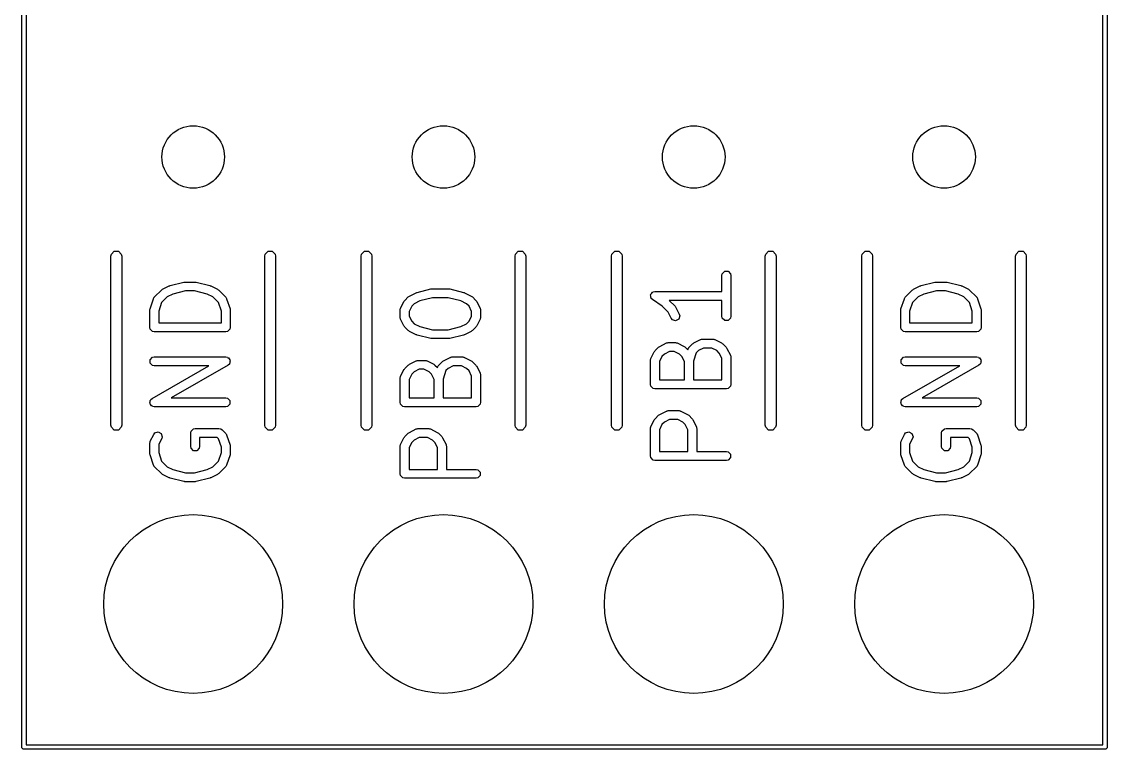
# Model space of a CAD drawing. Extents: x 131.9 to 144, y -91 to -61.8.
# Drawn here: x 131.88 to 144.03, y -91.02 to -82.89 of the extents above; entities that cross this region are included whole.
import ezdxf

# ---------------------------------------------------------------- set-up
doc = ezdxf.new("R2010")
doc.units = 0
doc.layers.add('BLACK', color=7, linetype='CONTINUOUS')

msp = doc.modelspace()

# ---------------------------------------------------------------- linework, layer by layer
at = {"layer": 'BLACK', "linetype": 'CONTINUOUS'}
for p, q in [((131.881736, -91), (131.881736, -61.8)), ((144.025728, -61.8), (144.025728, -91)), ((131.931736, -61.825), (131.931736, -90.975)), ((143.975728, -90.975), (143.975728, -61.825)), ((132.88, -85.51), (132.884567, -85.487039)), ((132.884567, -85.487039), (132.917039, -85.454567)), ((132.917039, -85.454567), (132.962961, -85.454567)), ((132.962961, -85.454567), (132.995433, -85.487039)), ((132.995433, -85.487039), (133, -85.51)), ((134.6, -85.51), (134.604567, -85.487039)), ((134.604567, -85.487039), (134.637039, -85.454567)), ((134.637039, -85.454567), (134.682961, -85.454567)), ((134.682961, -85.454567), (134.715433, -85.487039)), ((134.715433, -85.487039), (134.72, -85.51)), ((135.68, -85.51), (135.684567, -85.487039)), ((135.684567, -85.487039), (135.717039, -85.454567)), ((135.717039, -85.454567), (135.762961, -85.454567)), ((135.762961, -85.454567), (135.795433, -85.487039)), ((135.795433, -85.487039), (135.8, -85.51)), ((137.4, -85.51), (137.404567, -85.487039)), ((137.404567, -85.487039), (137.437039, -85.454567)), ((137.437039, -85.454567), (137.482961, -85.454567)), ((137.482961, -85.454567), (137.515433, -85.487039)), ((137.515433, -85.487039), (137.52, -85.51)), ((138.48, -85.51), (138.484567, -85.487039)), ((138.484567, -85.487039), (138.517039, -85.454567)), ((138.517039, -85.454567), (138.562961, -85.454567)), ((138.562961, -85.454567), (138.595433, -85.487039)), ((138.595433, -85.487039), (138.6, -85.51)), ((140.2, -85.51), (140.204567, -85.487039)), ((140.204567, -85.487039), (140.237039, -85.454567)), ((140.237039, -85.454567), (140.282961, -85.454567)), ((140.282961, -85.454567), (140.315433, -85.487039)), ((140.315433, -85.487039), (140.32, -85.51)), ((141.28, -85.51), (141.284567, -85.487039)), ((141.284567, -85.487039), (141.317039, -85.454567)), ((141.317039, -85.454567), (141.362961, -85.454567)), ((141.362961, -85.454567), (141.395433, -85.487039)), ((141.395433, -85.487039), (141.4, -85.51)), ((143, -85.51), (143.004567, -85.487039)), ((143.004567, -85.487039), (143.037039, -85.454567)), ((143.037039, -85.454567), (143.082961, -85.454567)), ((143.082961, -85.454567), (143.115433, -85.487039)), ((143.115433, -85.487039), (143.12, -85.51)), ((132.88, -87.4), (132.88, -85.51)), ((133, -85.51), (133, -87.4)), ((134.6, -87.4), (134.6, -85.51)), ((134.72, -85.51), (134.72, -87.4)), ((135.68, -87.4), (135.68, -85.51)), ((135.8, -85.51), (135.8, -87.4)), ((137.4, -87.4), (137.4, -85.51)), ((137.52, -85.51), (137.52, -87.4)), ((138.48, -87.4), (138.48, -85.51)), ((138.6, -85.51), (138.6, -87.4)), ((140.2, -87.4), (140.2, -85.51)), ((140.32, -85.51), (140.32, -87.4)), ((141.28, -87.4), (141.28, -85.51)), ((141.4, -85.51), (141.4, -87.4)), ((143, -87.4), (143, -85.51)), ((143.12, -85.51), (143.12, -87.4)), ((139.714895, -85.724687), (139.718701, -85.705553)), ((139.714895, -85.903258), (139.714895, -85.724687)), ((139.718701, -85.705553), (139.745761, -85.678493)), ((139.745761, -85.678493), (139.784029, -85.678493)), ((139.784029, -85.678493), (139.811089, -85.705553)), ((139.811089, -85.705553), (139.814895, -85.724687)), ((139.814895, -85.724687), (139.814895, -86.18183)), ((133.45682, -85.879966), (133.533011, -85.84187)), ((133.533011, -85.84187), (133.538293, -85.840423)), ((133.538293, -85.840423), (133.543244, -85.838085)), ((133.543244, -85.838085), (133.695625, -85.799989)), ((133.695625, -85.799989), (133.701742, -85.799691)), ((133.701742, -85.799691), (133.707752, -85.798496)), ((133.707752, -85.798496), (133.822038, -85.798496)), ((133.822038, -85.798496), (133.828047, -85.799691)), ((133.828047, -85.799691), (133.834165, -85.799989)), ((133.834165, -85.799989), (133.986546, -85.838085)), ((133.986546, -85.838085), (133.991498, -85.840424)), ((133.991498, -85.840424), (133.99678, -85.841871)), ((133.99678, -85.841871), (134.07297, -85.879966)), ((141.85682, -85.879966), (141.933011, -85.84187)), ((141.933011, -85.84187), (141.938293, -85.840423)), ((141.938293, -85.840423), (141.943244, -85.838085)), ((141.943244, -85.838085), (142.095625, -85.799989)), ((142.095625, -85.799989), (142.101742, -85.799691)), ((142.101742, -85.799691), (142.107752, -85.798496)), ((142.107752, -85.798496), (142.222038, -85.798496)), ((142.222038, -85.798496), (142.228047, -85.799691)), ((142.228047, -85.799691), (142.234165, -85.799989)), ((142.234165, -85.799989), (142.386546, -85.838085)), ((142.386546, -85.838085), (142.391498, -85.840424)), ((142.391498, -85.840424), (142.39678, -85.841871)), ((142.39678, -85.841871), (142.47297, -85.879966)), ((133.356796, -85.981743), (133.361246, -85.975082)), ((133.361246, -85.975082), (133.365217, -85.968117)), ((133.365217, -85.968117), (133.366244, -85.967603)), ((133.366244, -85.967603), (133.367635, -85.965522)), ((133.367635, -85.965522), (133.443825, -85.889332)), ((133.443825, -85.889332), (133.450491, -85.884877)), ((133.508797, -85.965779), (133.446691, -86.027885)), ((133.450491, -85.884877), (133.45682, -85.879966)), ((133.572821, -85.933768), (133.508797, -85.965779)), ((133.713907, -85.898496), (133.572821, -85.933768)), ((133.815883, -85.898496), (133.713907, -85.898496)), ((133.956967, -85.933767), (133.815883, -85.898496)), ((134.02099, -85.965779), (133.956967, -85.933767)), ((134.083099, -86.027887), (134.02099, -85.965779)), ((134.07297, -85.879966), (134.079298, -85.884877)), ((134.079298, -85.884877), (134.085964, -85.889331)), ((134.085964, -85.889331), (134.162155, -85.965522)), ((134.162155, -85.965522), (134.163545, -85.967603)), ((134.163545, -85.967603), (134.164573, -85.968117)), ((134.164573, -85.968117), (134.168543, -85.975082)), ((134.168543, -85.975082), (134.172994, -85.981743)), ((136.167635, -86.003617), (136.205729, -85.965522)), ((136.205729, -85.965522), (136.212403, -85.961062)), ((136.212403, -85.961062), (136.218725, -85.956156)), ((136.218725, -85.956156), (136.294916, -85.91806)), ((136.294916, -85.91806), (136.300199, -85.916613)), ((136.300199, -85.916613), (136.305149, -85.914275)), ((136.305149, -85.914275), (136.457531, -85.87618)), ((136.475812, -85.974687), (136.334726, -86.009958)), ((136.457531, -85.87618), (136.463649, -85.875882)), ((136.463649, -85.875882), (136.469657, -85.874687)), ((136.469657, -85.874687), (136.660133, -85.874687)), ((136.653978, -85.974687), (136.475812, -85.974687)), ((136.795062, -86.009957), (136.653978, -85.974687)), ((136.660133, -85.874687), (136.666142, -85.875882)), ((136.666142, -85.875882), (136.67226, -85.87618)), ((136.67226, -85.87618), (136.824641, -85.914275)), ((136.824641, -85.914275), (136.829593, -85.916614)), ((136.829593, -85.916614), (136.834875, -85.918061)), ((136.834875, -85.918061), (136.911065, -85.956156)), ((136.911065, -85.956156), (136.917393, -85.961067)), ((136.917393, -85.961067), (136.924059, -85.965521)), ((136.924059, -85.965521), (136.962155, -86.003616)), ((138.915846, -85.943554), (138.918701, -85.939271)), ((138.918701, -85.957829), (138.915846, -85.943554)), ((138.918701, -85.934124), (138.928996, -85.923828)), ((138.918701, -85.939271), (138.918701, -85.934124)), ((138.918701, -85.972392), (138.918701, -85.957829)), ((138.922341, -85.976032), (138.918701, -85.972392)), ((138.923351, -85.98108), (138.922341, -85.976032)), ((138.928996, -85.923828), (138.937073, -85.911714)), ((138.937073, -85.911714), (138.94212, -85.910704)), ((138.94212, -85.910704), (138.945761, -85.907064)), ((138.945761, -85.907064), (138.964895, -85.903258)), ((138.964895, -85.903258), (139.714895, -85.903258)), ((141.756796, -85.981743), (141.761246, -85.975082)), ((141.761246, -85.975082), (141.765217, -85.968117)), ((141.765217, -85.968117), (141.766244, -85.967603)), ((141.766244, -85.967603), (141.767635, -85.965522)), ((141.767635, -85.965522), (141.843825, -85.889332)), ((141.843825, -85.889332), (141.850491, -85.884877)), ((141.908797, -85.965779), (141.846691, -86.027885)), ((141.850491, -85.884877), (141.85682, -85.879966)), ((141.972821, -85.933768), (141.908797, -85.965779)), ((142.113907, -85.898496), (141.972821, -85.933768)), ((142.215883, -85.898496), (142.113907, -85.898496)), ((142.356967, -85.933767), (142.215883, -85.898496)), ((142.42099, -85.965779), (142.356967, -85.933767)), ((142.483099, -86.027887), (142.42099, -85.965779)), ((142.47297, -85.879966), (142.479298, -85.884877)), ((142.479298, -85.884877), (142.485964, -85.889331)), ((142.485964, -85.889331), (142.562155, -85.965522)), ((142.562155, -85.965522), (142.563545, -85.967603)), ((142.563545, -85.967603), (142.564573, -85.968117)), ((142.564573, -85.968117), (142.568543, -85.975082)), ((142.568543, -85.975082), (142.572994, -85.981743)), ((133.316458, -86.1073), (133.317461, -86.099352)), ((133.317461, -86.099352), (133.355556, -85.985066)), ((133.355556, -85.985066), (133.356796, -85.98289)), ((133.356796, -85.98289), (133.356796, -85.981743)), ((133.446691, -86.027885), (133.414895, -86.123275)), ((134.114895, -86.123275), (134.083099, -86.027887)), ((134.172994, -85.981743), (134.172994, -85.98289)), ((134.172994, -85.98289), (134.174234, -85.985066)), ((134.174234, -85.985066), (134.212329, -86.099352)), ((134.212329, -86.099352), (134.213331, -86.1073)), ((136.117136, -86.103894), (136.118701, -86.096029)), ((136.118701, -86.096029), (136.119512, -86.095217)), ((136.119512, -86.095217), (136.120174, -86.092803)), ((136.120174, -86.092803), (136.158269, -86.016611)), ((136.158269, -86.016611), (136.163182, -86.010279)), ((136.163182, -86.010279), (136.167635, -86.003617)), ((136.244083, -86.068588), (136.214895, -86.126965)), ((136.270704, -86.041968), (136.244083, -86.068588)), ((136.334726, -86.009958), (136.270704, -86.041968)), ((136.859085, -86.041969), (136.795062, -86.009957)), ((136.885708, -86.068592), (136.859085, -86.041969)), ((136.914895, -86.126965), (136.885708, -86.068592)), ((136.962155, -86.003616), (136.966611, -86.010286)), ((136.966611, -86.010286), (136.971521, -86.016612)), ((136.971521, -86.016612), (137.009617, -86.092803)), ((137.009617, -86.092803), (137.010278, -86.095218)), ((137.010278, -86.095218), (137.011089, -86.096029)), ((137.011089, -86.096029), (137.012652, -86.103889)), ((138.93716, -85.99486), (138.923351, -85.98108)), ((139.047323, -86.068302), (138.93716, -85.99486)), ((139.114279, -86.135258), (139.047323, -86.068302)), ((139.714895, -86.003258), (139.1237, -86.003258)), ((139.1237, -86.003258), (139.190726, -86.070284)), ((139.190726, -86.070284), (139.19518, -86.07695)), ((139.19518, -86.07695), (139.200092, -86.083279)), ((139.200092, -86.083279), (139.238188, -86.15947)), ((139.714895, -86.18183), (139.714895, -86.003258)), ((141.716458, -86.1073), (141.717461, -86.099352)), ((141.717461, -86.099352), (141.755556, -85.985066)), ((141.755556, -85.985066), (141.756796, -85.98289)), ((141.756796, -85.98289), (141.756796, -85.981743)), ((141.846691, -86.027885), (141.814895, -86.123275)), ((142.514895, -86.123275), (142.483099, -86.027887)), ((142.572994, -85.981743), (142.572994, -85.98289)), ((142.572994, -85.98289), (142.574234, -85.985066)), ((142.574234, -85.985066), (142.612329, -86.099352)), ((142.612329, -86.099352), (142.613331, -86.1073)), ((133.314895, -86.115163), (133.316458, -86.1073)), ((133.314895, -86.305639), (133.314895, -86.115163)), ((133.414895, -86.123275), (133.414895, -86.255639)), ((134.114895, -86.255639), (134.114895, -86.123275)), ((134.213331, -86.1073), (134.214895, -86.115163)), ((134.214895, -86.115163), (134.214895, -86.305639)), ((136.114895, -86.115163), (136.115383, -86.112706)), ((136.114895, -86.191353), (136.114895, -86.115163)), ((136.115383, -86.193809), (136.114895, -86.191353)), ((136.115021, -86.111619), (136.117136, -86.103894)), ((136.115383, -86.112706), (136.115021, -86.111619)), ((136.115021, -86.194897), (136.115383, -86.193809)), ((136.117136, -86.202621), (136.115021, -86.194897)), ((136.118701, -86.210487), (136.117136, -86.202621)), ((136.119512, -86.211298), (136.118701, -86.210487)), ((136.120174, -86.213713), (136.119512, -86.211298)), ((136.158269, -86.289905), (136.120174, -86.213713)), ((136.214895, -86.126965), (136.214895, -86.17955)), ((136.214895, -86.17955), (136.244083, -86.237927)), ((136.885708, -86.237923), (136.914895, -86.17955)), ((136.914895, -86.17955), (136.914895, -86.126965)), ((137.009617, -86.213713), (136.971521, -86.289904)), ((137.010278, -86.211297), (137.009617, -86.213713)), ((137.011089, -86.210487), (137.010278, -86.211297)), ((137.012652, -86.202626), (137.011089, -86.210487)), ((137.012652, -86.103889), (137.014769, -86.111619)), ((137.014769, -86.194897), (137.012652, -86.202626)), ((137.014769, -86.111619), (137.014406, -86.112706)), ((137.014406, -86.112706), (137.014895, -86.115163)), ((137.014895, -86.191353), (137.014406, -86.193809)), ((137.014406, -86.193809), (137.014769, -86.194897)), ((137.014895, -86.115163), (137.014895, -86.191353)), ((139.148745, -86.204191), (139.114279, -86.135258)), ((139.160706, -86.219602), (139.148745, -86.204191)), ((139.19701, -86.231704), (139.160706, -86.219602)), ((139.231238, -86.21459), (139.19701, -86.231704)), ((139.24334, -86.178286), (139.231238, -86.21459)), ((139.238188, -86.15947), (139.24334, -86.178286)), ((139.718701, -86.200964), (139.714895, -86.18183)), ((139.745761, -86.228024), (139.718701, -86.200964)), ((139.811089, -86.200964), (139.784029, -86.228024)), ((139.814895, -86.18183), (139.811089, -86.200964)), ((141.714895, -86.115163), (141.716458, -86.1073)), ((141.714895, -86.305639), (141.714895, -86.115163)), ((141.814895, -86.123275), (141.814895, -86.255639)), ((142.514895, -86.255639), (142.514895, -86.123275)), ((142.613331, -86.1073), (142.614895, -86.115163)), ((142.614895, -86.115163), (142.614895, -86.305639)), ((133.318701, -86.324773), (133.314895, -86.305639)), ((133.345761, -86.351833), (133.318701, -86.324773)), ((133.414895, -86.255639), (134.114895, -86.255639)), ((134.211089, -86.324773), (134.184029, -86.351833)), ((134.214895, -86.305639), (134.211089, -86.324773)), ((136.163182, -86.296236), (136.158269, -86.289905)), ((136.167635, -86.302899), (136.163182, -86.296236)), ((136.205729, -86.340994), (136.167635, -86.302899)), ((136.212403, -86.345453), (136.205729, -86.340994)), ((136.244083, -86.237927), (136.270704, -86.264547)), ((136.270704, -86.264547), (136.334726, -86.296557)), ((136.334726, -86.296557), (136.475812, -86.33183)), ((136.475812, -86.33183), (136.653978, -86.33183)), ((136.653978, -86.33183), (136.795062, -86.296558)), ((136.795062, -86.296558), (136.859085, -86.264546)), ((136.859085, -86.264546), (136.885708, -86.237923)), ((136.924059, -86.340995), (136.917393, -86.345448)), ((136.962155, -86.3029), (136.924059, -86.340995)), ((136.966611, -86.296229), (136.962155, -86.3029)), ((136.971521, -86.289904), (136.966611, -86.296229)), ((139.784029, -86.228024), (139.745761, -86.228024)), ((141.718701, -86.324773), (141.714895, -86.305639)), ((141.745761, -86.351833), (141.718701, -86.324773)), ((141.814895, -86.255639), (142.514895, -86.255639)), ((142.611089, -86.324773), (142.584029, -86.351833)), ((142.614895, -86.305639), (142.611089, -86.324773)), ((133.364895, -86.355639), (133.345761, -86.351833)), ((134.164895, -86.355639), (133.364895, -86.355639)), ((134.184029, -86.351833), (134.164895, -86.355639)), ((136.218725, -86.35036), (136.212403, -86.345453)), ((136.294916, -86.388456), (136.218725, -86.35036)), ((136.300198, -86.389902), (136.294916, -86.388456)), ((136.305149, -86.392241), (136.300198, -86.389902)), ((136.45753, -86.430337), (136.305149, -86.392241)), ((136.463647, -86.430634), (136.45753, -86.430337)), ((136.469657, -86.43183), (136.463647, -86.430634)), ((136.660133, -86.43183), (136.469657, -86.43183)), ((136.666142, -86.430634), (136.660133, -86.43183)), ((136.67226, -86.430337), (136.666142, -86.430634)), ((136.824641, -86.392241), (136.67226, -86.430337)), ((136.829593, -86.389901), (136.824641, -86.392241)), ((136.834875, -86.388455), (136.829593, -86.389901)), ((136.911065, -86.35036), (136.834875, -86.388455)), ((136.917393, -86.345448), (136.911065, -86.35036)), ((139.399677, -86.479966), (139.475866, -86.44187)), ((139.475866, -86.44187), (139.478282, -86.441208)), ((139.478282, -86.441208), (139.479094, -86.440397)), ((139.479094, -86.440397), (139.486952, -86.438833)), ((139.486952, -86.438833), (139.494682, -86.436717)), ((139.494682, -86.436717), (139.49577, -86.437079)), ((139.49577, -86.437079), (139.498228, -86.436591)), ((139.498228, -86.436591), (139.612514, -86.436591)), ((139.612514, -86.436591), (139.61497, -86.437079)), ((139.61497, -86.437079), (139.616059, -86.436717)), ((139.616059, -86.436717), (139.623786, -86.438833)), ((139.623786, -86.438833), (139.631648, -86.440397)), ((139.631648, -86.440397), (139.632459, -86.441208)), ((139.632459, -86.441208), (139.634875, -86.44187)), ((139.634875, -86.44187), (139.711065, -86.479966)), ((141.764895, -86.355639), (141.745761, -86.351833)), ((142.564895, -86.355639), (141.764895, -86.355639)), ((142.584029, -86.351833), (142.564895, -86.355639)), ((138.920174, -86.654708), (138.958269, -86.578516)), ((138.958269, -86.578516), (138.963182, -86.572184)), ((138.963182, -86.572184), (138.967635, -86.565522)), ((138.967635, -86.565522), (139.005729, -86.527427)), ((139.005729, -86.527427), (139.012403, -86.522967)), ((139.012403, -86.522967), (139.018725, -86.518061)), ((139.018725, -86.518061), (139.094916, -86.479965)), ((139.129079, -86.574687), (139.070704, -86.603873)), ((139.094916, -86.479965), (139.097331, -86.479303)), ((139.097331, -86.479303), (139.098142, -86.478493)), ((139.098142, -86.478493), (139.106002, -86.476929)), ((139.106002, -86.476929), (139.113732, -86.474813)), ((139.113732, -86.474813), (139.114819, -86.475175)), ((139.114819, -86.475175), (139.117276, -86.474687)), ((139.117276, -86.474687), (139.193466, -86.474687)), ((139.181664, -86.574687), (139.129079, -86.574687)), ((139.24004, -86.603875), (139.181664, -86.574687)), ((139.193466, -86.474687), (139.195922, -86.475175)), ((139.195922, -86.475175), (139.19701, -86.474813)), ((139.19701, -86.474813), (139.204734, -86.476928)), ((139.204734, -86.476928), (139.2126, -86.478493)), ((139.2126, -86.478493), (139.213411, -86.479304)), ((139.213411, -86.479304), (139.215826, -86.479966)), ((139.215826, -86.479966), (139.292018, -86.518061)), ((139.292018, -86.518061), (139.298349, -86.522974)), ((139.298349, -86.522974), (139.305012, -86.527427)), ((139.305012, -86.527427), (139.33352, -86.555934)), ((139.33352, -86.555934), (139.336508, -86.546971)), ((139.336508, -86.546971), (139.337748, -86.544795)), ((139.337748, -86.543647), (139.342202, -86.53698)), ((139.337748, -86.544795), (139.337748, -86.543647)), ((139.342202, -86.53698), (139.346169, -86.530022)), ((139.346169, -86.530022), (139.347195, -86.529508)), ((139.347195, -86.529508), (139.348587, -86.527426)), ((139.348587, -86.527426), (139.386683, -86.489331)), ((139.386683, -86.489331), (139.393348, -86.484877)), ((139.393348, -86.484877), (139.399677, -86.479966)), ((139.451656, -86.565778), (139.427642, -86.589792)), ((139.510031, -86.536591), (139.451656, -86.565778)), ((139.600711, -86.536591), (139.510031, -86.536591)), ((139.659086, -86.565779), (139.600711, -86.536591)), ((139.685708, -86.592401), (139.659086, -86.565779)), ((139.711065, -86.479966), (139.71739, -86.484875)), ((139.71739, -86.484875), (139.724059, -86.489331)), ((139.724059, -86.489331), (139.762155, -86.527426)), ((139.762155, -86.527426), (139.766606, -86.534089)), ((139.766606, -86.534089), (139.771521, -86.540421)), ((139.771521, -86.540421), (139.809616, -86.616611)), ((133.318701, -86.667457), (133.345761, -86.640397)), ((133.318701, -86.705725), (133.318701, -86.667457)), ((133.345761, -86.732785), (133.318701, -86.705725)), ((133.345761, -86.640397), (133.364895, -86.636591)), ((133.364895, -86.636591), (134.164895, -86.636591)), ((134.164895, -86.636591), (134.184029, -86.640397)), ((134.184029, -86.640397), (134.188883, -86.645251)), ((134.188883, -86.645251), (134.19551, -86.647059)), ((134.19551, -86.647059), (134.201935, -86.658303)), ((134.201935, -86.658303), (134.211089, -86.667457)), ((134.211089, -86.705725), (134.206233, -86.71058)), ((134.211089, -86.667457), (134.211089, -86.674322)), ((134.211089, -86.674322), (134.214496, -86.680285)), ((134.214496, -86.680285), (134.211089, -86.692777)), ((134.211089, -86.692777), (134.211089, -86.705725)), ((136.218725, -86.718061), (136.294916, -86.679965)), ((136.294916, -86.679965), (136.297331, -86.679303)), ((136.297331, -86.679303), (136.298142, -86.678493)), ((136.298142, -86.678493), (136.306002, -86.676929)), ((136.306002, -86.676929), (136.313732, -86.674813)), ((136.313732, -86.674813), (136.314819, -86.675175)), ((136.314819, -86.675175), (136.317276, -86.674687)), ((136.317276, -86.674687), (136.393466, -86.674687)), ((136.393466, -86.674687), (136.395922, -86.675175)), ((136.395922, -86.675175), (136.39701, -86.674813)), ((136.39701, -86.674813), (136.404734, -86.676928)), ((136.404734, -86.676928), (136.4126, -86.678493)), ((136.4126, -86.678493), (136.413411, -86.679304)), ((136.413411, -86.679304), (136.415826, -86.679966)), ((136.415826, -86.679966), (136.492018, -86.718061)), ((136.548587, -86.727426), (136.586683, -86.689331)), ((136.586683, -86.689331), (136.593348, -86.684877)), ((136.593348, -86.684877), (136.599677, -86.679966)), ((136.599677, -86.679966), (136.675866, -86.64187)), ((136.675866, -86.64187), (136.678282, -86.641208)), ((136.678282, -86.641208), (136.679094, -86.640397)), ((136.679094, -86.640397), (136.686952, -86.638833)), ((136.686952, -86.638833), (136.694682, -86.636717)), ((136.694682, -86.636717), (136.69577, -86.637079)), ((136.69577, -86.637079), (136.698228, -86.636591)), ((136.698228, -86.636591), (136.812514, -86.636591)), ((136.812514, -86.636591), (136.81497, -86.637079)), ((136.81497, -86.637079), (136.816059, -86.636717)), ((136.816059, -86.636717), (136.823786, -86.638833)), ((136.823786, -86.638833), (136.831648, -86.640397)), ((136.831648, -86.640397), (136.832459, -86.641208)), ((136.832459, -86.641208), (136.834875, -86.64187)), ((136.834875, -86.64187), (136.911065, -86.679966)), ((136.911065, -86.679966), (136.91739, -86.684875)), ((136.91739, -86.684875), (136.924059, -86.689331)), ((136.924059, -86.689331), (136.962155, -86.727426)), ((138.914895, -86.677068), (138.915383, -86.674611)), ((138.914895, -86.943734), (138.914895, -86.677068)), ((138.915021, -86.673524), (138.917136, -86.665799)), ((138.915383, -86.674611), (138.915021, -86.673524)), ((138.917136, -86.665799), (138.918701, -86.657934)), ((138.918701, -86.657934), (138.919512, -86.657122)), ((138.919512, -86.657122), (138.920174, -86.654708)), ((139.044083, -86.630493), (139.014895, -86.68887)), ((139.014895, -86.68887), (139.014895, -86.893734)), ((139.070704, -86.603873), (139.044083, -86.630493)), ((139.26666, -86.630496), (139.24004, -86.603875)), ((139.295847, -86.68887), (139.26666, -86.630496)), ((139.295847, -86.893734), (139.295847, -86.68887)), ((139.427642, -86.589792), (139.395847, -86.68518)), ((139.395847, -86.68518), (139.395847, -86.893734)), ((139.714895, -86.650775), (139.685708, -86.592401)), ((139.714895, -86.893734), (139.714895, -86.650775)), ((139.809616, -86.616611), (139.810277, -86.619026)), ((139.810277, -86.619026), (139.811089, -86.619838)), ((139.811089, -86.619838), (139.812652, -86.627699)), ((139.812652, -86.627699), (139.814769, -86.635427)), ((139.814769, -86.635427), (139.814406, -86.636515)), ((139.814406, -86.636515), (139.814895, -86.638972)), ((139.814895, -86.638972), (139.814895, -86.943734)), ((141.718701, -86.667457), (141.745761, -86.640397)), ((141.718701, -86.705725), (141.718701, -86.667457)), ((141.745761, -86.732785), (141.718701, -86.705725)), ((141.745761, -86.640397), (141.764895, -86.636591)), ((141.764895, -86.636591), (142.564895, -86.636591)), ((142.564895, -86.636591), (142.584029, -86.640397)), ((142.584029, -86.640397), (142.588883, -86.645251)), ((142.588883, -86.645251), (142.59551, -86.647059)), ((142.59551, -86.647059), (142.601935, -86.658303)), ((142.601935, -86.658303), (142.611089, -86.667457)), ((142.611089, -86.705725), (142.606233, -86.71058)), ((142.611089, -86.667457), (142.611089, -86.674322)), ((142.611089, -86.674322), (142.614496, -86.680285)), ((142.614496, -86.680285), (142.611089, -86.692777)), ((142.611089, -86.692777), (142.611089, -86.705725)), ((133.340088, -87.100322), (133.976617, -86.736591)), ((133.364895, -86.736591), (133.345761, -86.732785)), ((133.976617, -86.736591), (133.364895, -86.736591)), ((134.189702, -86.730003), (133.553173, -87.093734)), ((134.204427, -86.717205), (134.189702, -86.730003)), ((134.206233, -86.71058), (134.204427, -86.717205)), ((136.120174, -86.854708), (136.158269, -86.778516)), ((136.158269, -86.778516), (136.163182, -86.772184)), ((136.163182, -86.772184), (136.167635, -86.765522)), ((136.167635, -86.765522), (136.205729, -86.727427)), ((136.205729, -86.727427), (136.212403, -86.722967)), ((136.212403, -86.722967), (136.218725, -86.718061)), ((136.270704, -86.803873), (136.244083, -86.830493)), ((136.329079, -86.774687), (136.270704, -86.803873)), ((136.381664, -86.774687), (136.329079, -86.774687)), ((136.44004, -86.803875), (136.381664, -86.774687)), ((136.46666, -86.830496), (136.44004, -86.803875)), ((136.492018, -86.718061), (136.498349, -86.722974)), ((136.498349, -86.722974), (136.505012, -86.727427)), ((136.505012, -86.727427), (136.53352, -86.755934)), ((136.53352, -86.755934), (136.536508, -86.746971)), ((136.536508, -86.746971), (136.537748, -86.744795)), ((136.537748, -86.743647), (136.542202, -86.73698)), ((136.537748, -86.744795), (136.537748, -86.743647)), ((136.542202, -86.73698), (136.546169, -86.730022)), ((136.546169, -86.730022), (136.547195, -86.729508)), ((136.547195, -86.729508), (136.548587, -86.727426)), ((136.627642, -86.789792), (136.595847, -86.88518)), ((136.651656, -86.765778), (136.627642, -86.789792)), ((136.710031, -86.736591), (136.651656, -86.765778)), ((136.800711, -86.736591), (136.710031, -86.736591)), ((136.859086, -86.765779), (136.800711, -86.736591)), ((136.885708, -86.792401), (136.859086, -86.765779)), ((136.914895, -86.850775), (136.885708, -86.792401)), ((136.962155, -86.727426), (136.966606, -86.734089)), ((136.966606, -86.734089), (136.971521, -86.740421)), ((136.971521, -86.740421), (137.009616, -86.816611)), ((137.009616, -86.816611), (137.010277, -86.819026)), ((137.010277, -86.819026), (137.011089, -86.819838)), ((137.011089, -86.819838), (137.012652, -86.827699)), ((137.012652, -86.827699), (137.014769, -86.835427)), ((141.740088, -87.100322), (142.376617, -86.736591)), ((141.764895, -86.736591), (141.745761, -86.732785)), ((142.376617, -86.736591), (141.764895, -86.736591)), ((142.589702, -86.730003), (141.953173, -87.093734)), ((142.604427, -86.717205), (142.589702, -86.730003)), ((142.606233, -86.71058), (142.604427, -86.717205)), ((136.114895, -86.877068), (136.115383, -86.874611)), ((136.114895, -87.143734), (136.114895, -86.877068)), ((136.115021, -86.873524), (136.117136, -86.865799)), ((136.115383, -86.874611), (136.115021, -86.873524)), ((136.117136, -86.865799), (136.118701, -86.857934)), ((136.118701, -86.857934), (136.119512, -86.857122)), ((136.119512, -86.857122), (136.120174, -86.854708)), ((136.244083, -86.830493), (136.214895, -86.88887)), ((136.214895, -86.88887), (136.214895, -87.093734)), ((136.495847, -86.88887), (136.46666, -86.830496)), ((136.495847, -87.093734), (136.495847, -86.88887)), ((136.595847, -86.88518), (136.595847, -87.093734)), ((136.914895, -87.093734), (136.914895, -86.850775)), ((137.014769, -86.835427), (137.014406, -86.836515)), ((137.014406, -86.836515), (137.014895, -86.838972)), ((137.014895, -86.838972), (137.014895, -87.143734)), ((138.918701, -86.962868), (138.914895, -86.943734)), ((139.014895, -86.893734), (139.295847, -86.893734)), ((139.395847, -86.893734), (139.714895, -86.893734)), ((139.814895, -86.943734), (139.811089, -86.962868)), ((138.945761, -86.989928), (138.918701, -86.962868)), ((138.964895, -86.993734), (138.945761, -86.989928)), ((139.764895, -86.993734), (138.964895, -86.993734)), ((139.784029, -86.989928), (139.764895, -86.993734)), ((139.811089, -86.962868), (139.784029, -86.989928)), ((133.315294, -87.15004), (133.318701, -87.137547)), ((133.318701, -87.156002), (133.315294, -87.15004)), ((133.318701, -87.1246), (133.323556, -87.119744)), ((133.318701, -87.137547), (133.318701, -87.1246)), ((133.318701, -87.162868), (133.318701, -87.156002)), ((133.327856, -87.172023), (133.318701, -87.162868)), ((133.323556, -87.119744), (133.325363, -87.11312)), ((133.325363, -87.11312), (133.340088, -87.100322)), ((133.334281, -87.183266), (133.327856, -87.172023)), ((133.340905, -87.185072), (133.334281, -87.183266)), ((133.345761, -87.189928), (133.340905, -87.185072)), ((133.364895, -87.193734), (133.345761, -87.189928)), ((134.164895, -87.193734), (133.364895, -87.193734)), ((133.553173, -87.093734), (134.164895, -87.093734)), ((134.164895, -87.093734), (134.184029, -87.09754)), ((134.184029, -87.189928), (134.164895, -87.193734)), ((134.184029, -87.09754), (134.211089, -87.1246)), ((134.211089, -87.162868), (134.184029, -87.189928)), ((134.211089, -87.1246), (134.211089, -87.162868)), ((136.118701, -87.162868), (136.114895, -87.143734)), ((136.145761, -87.189928), (136.118701, -87.162868)), ((136.164895, -87.193734), (136.145761, -87.189928)), ((136.964895, -87.193734), (136.164895, -87.193734)), ((136.214895, -87.093734), (136.495847, -87.093734)), ((136.595847, -87.093734), (136.914895, -87.093734)), ((136.984029, -87.189928), (136.964895, -87.193734)), ((137.011089, -87.162868), (136.984029, -87.189928)), ((137.014895, -87.143734), (137.011089, -87.162868)), ((141.715294, -87.15004), (141.718701, -87.137547)), ((141.718701, -87.156002), (141.715294, -87.15004)), ((141.718701, -87.1246), (141.723556, -87.119744)), ((141.718701, -87.137547), (141.718701, -87.1246)), ((141.718701, -87.162868), (141.718701, -87.156002)), ((141.727856, -87.172023), (141.718701, -87.162868)), ((141.723556, -87.119744), (141.725363, -87.11312)), ((141.725363, -87.11312), (141.740088, -87.100322)), ((141.734281, -87.183266), (141.727856, -87.172023)), ((141.740905, -87.185072), (141.734281, -87.183266)), ((141.745761, -87.189928), (141.740905, -87.185072)), ((141.764895, -87.193734), (141.745761, -87.189928)), ((142.564895, -87.193734), (141.764895, -87.193734)), ((141.953173, -87.093734), (142.564895, -87.093734)), ((142.564895, -87.093734), (142.584029, -87.09754)), ((142.584029, -87.189928), (142.564895, -87.193734)), ((142.584029, -87.09754), (142.611089, -87.1246)), ((142.611089, -87.162868), (142.584029, -87.189928)), ((142.611089, -87.1246), (142.611089, -87.162868)), ((138.967635, -87.327427), (139.005729, -87.289332)), ((139.005729, -87.289332), (139.012395, -87.284877)), ((139.012395, -87.284877), (139.018724, -87.279966)), ((139.018724, -87.279966), (139.094915, -87.24187)), ((139.094915, -87.24187), (139.09733, -87.241208)), ((139.09733, -87.241208), (139.098142, -87.240397)), ((139.098142, -87.240397), (139.106003, -87.238833)), ((139.106003, -87.238833), (139.113731, -87.236717)), ((139.113731, -87.236717), (139.114819, -87.237079)), ((139.114819, -87.237079), (139.117276, -87.236591)), ((139.117276, -87.236591), (139.231561, -87.236591)), ((139.231561, -87.236591), (139.234017, -87.237079)), ((139.234017, -87.237079), (139.235106, -87.236717)), ((139.235106, -87.236717), (139.242833, -87.238833)), ((139.242833, -87.238833), (139.250695, -87.240397)), ((139.250695, -87.240397), (139.251506, -87.241208)), ((139.251506, -87.241208), (139.253922, -87.24187)), ((139.253922, -87.24187), (139.330113, -87.279966)), ((139.330113, -87.279966), (139.336444, -87.284879)), ((139.336444, -87.284879), (139.343107, -87.289332)), ((139.343107, -87.289332), (139.381202, -87.327426)), ((132.884567, -87.422961), (132.88, -87.4)), ((132.917039, -87.455433), (132.884567, -87.422961)), ((132.995433, -87.422961), (132.962961, -87.455433)), ((133, -87.4), (132.995433, -87.422961)), ((133.802904, -87.440397), (133.822038, -87.436591)), ((133.822038, -87.436591), (134.088704, -87.436591)), ((134.088704, -87.436591), (134.107838, -87.440397)), ((134.604567, -87.422961), (134.6, -87.4)), ((134.637039, -87.455433), (134.604567, -87.422961)), ((134.715433, -87.422961), (134.682961, -87.455433)), ((134.72, -87.4), (134.715433, -87.422961)), ((135.684567, -87.422961), (135.68, -87.4)), ((135.717039, -87.455433), (135.684567, -87.422961)), ((135.795433, -87.422961), (135.762961, -87.455433)), ((135.8, -87.4), (135.795433, -87.422961)), ((136.306003, -87.438833), (136.313731, -87.436717)), ((136.313731, -87.436717), (136.314819, -87.437079)), ((136.314819, -87.437079), (136.317276, -87.436591)), ((136.317276, -87.436591), (136.431561, -87.436591)), ((136.431561, -87.436591), (136.434017, -87.437079)), ((136.434017, -87.437079), (136.435106, -87.436717)), ((136.435106, -87.436717), (136.442833, -87.438833)), ((137.404567, -87.422961), (137.4, -87.4)), ((137.437039, -87.455433), (137.404567, -87.422961)), ((137.515433, -87.422961), (137.482961, -87.455433)), ((137.52, -87.4), (137.515433, -87.422961)), ((138.484567, -87.422961), (138.48, -87.4)), ((138.517039, -87.455433), (138.484567, -87.422961)), ((138.595433, -87.422961), (138.562961, -87.455433)), ((138.6, -87.4), (138.595433, -87.422961)), ((138.914895, -87.438972), (138.915383, -87.436515)), ((138.915021, -87.435427), (138.917137, -87.427699)), ((138.915383, -87.436515), (138.915021, -87.435427)), ((138.917137, -87.427699), (138.918701, -87.419838)), ((138.918701, -87.419838), (138.919512, -87.419026)), ((138.919512, -87.419026), (138.920174, -87.416611)), ((138.920174, -87.416611), (138.958269, -87.340421)), ((138.958269, -87.340421), (138.963184, -87.334086)), ((138.963184, -87.334086), (138.967635, -87.327427)), ((139.044082, -87.392399), (139.014895, -87.450775)), ((139.070703, -87.365779), (139.044082, -87.392399)), ((139.129079, -87.336591), (139.070703, -87.365779)), ((139.219758, -87.336591), (139.129079, -87.336591)), ((139.278134, -87.365779), (139.219758, -87.336591)), ((139.304754, -87.3924), (139.278134, -87.365779)), ((139.333942, -87.450775), (139.304754, -87.3924)), ((139.381202, -87.327426), (139.385656, -87.334092)), ((139.385656, -87.334092), (139.390568, -87.340421)), ((139.390568, -87.340421), (139.428663, -87.416611)), ((139.428663, -87.416611), (139.429324, -87.419026)), ((139.429324, -87.419026), (139.430136, -87.419838)), ((139.430136, -87.419838), (139.431699, -87.427699)), ((139.431699, -87.427699), (139.433816, -87.435427)), ((139.433816, -87.435427), (139.433453, -87.436515)), ((139.433453, -87.436515), (139.433942, -87.438972)), ((140.204567, -87.422961), (140.2, -87.4)), ((140.237039, -87.455433), (140.204567, -87.422961)), ((140.315433, -87.422961), (140.282961, -87.455433)), ((140.32, -87.4), (140.315433, -87.422961)), ((141.284567, -87.422961), (141.28, -87.4)), ((141.317039, -87.455433), (141.284567, -87.422961)), ((141.395433, -87.422961), (141.362961, -87.455433)), ((141.4, -87.4), (141.395433, -87.422961)), ((142.202904, -87.440397), (142.222038, -87.436591)), ((142.222038, -87.436591), (142.488704, -87.436591)), ((142.488704, -87.436591), (142.507838, -87.440397)), ((143.004567, -87.422961), (143, -87.4)), ((143.037039, -87.455433), (143.004567, -87.422961)), ((143.115433, -87.422961), (143.082961, -87.455433)), ((143.12, -87.4), (143.115433, -87.422961)), ((132.962961, -87.455433), (132.917039, -87.455433)), ((133.320174, -87.578516), (133.358269, -87.502326)), ((133.358269, -87.502326), (133.37023, -87.486914)), ((133.37023, -87.486914), (133.406535, -87.474813)), ((133.406535, -87.474813), (133.440763, -87.491927)), ((133.447711, -87.547048), (133.414895, -87.61268)), ((133.440763, -87.491927), (133.452864, -87.528232)), ((133.452864, -87.528232), (133.447711, -87.547048)), ((133.772038, -87.486591), (133.775844, -87.467457)), ((133.772038, -87.638972), (133.772038, -87.486591)), ((133.775844, -87.467457), (133.802904, -87.440397)), ((134.067994, -87.536591), (133.872038, -87.536591)), ((133.872038, -87.536591), (133.872038, -87.638972)), ((134.083098, -87.551695), (134.067994, -87.536591)), ((134.114895, -87.647085), (134.083098, -87.551695)), ((134.107838, -87.440397), (134.124059, -87.451236)), ((134.124059, -87.451236), (134.162155, -87.489332)), ((134.162155, -87.489332), (134.163545, -87.491413)), ((134.163545, -87.491413), (134.164573, -87.491927)), ((134.164573, -87.491927), (134.168543, -87.498892)), ((134.168543, -87.498892), (134.172994, -87.505553)), ((134.172994, -87.505553), (134.172994, -87.5067)), ((134.172994, -87.5067), (134.174234, -87.508876)), ((134.174234, -87.508876), (134.212329, -87.623161)), ((134.682961, -87.455433), (134.637039, -87.455433)), ((135.762961, -87.455433), (135.717039, -87.455433)), ((136.120174, -87.616611), (136.158269, -87.540421)), ((136.158269, -87.540421), (136.163184, -87.534086)), ((136.163184, -87.534086), (136.167635, -87.527427)), ((136.167635, -87.527427), (136.205729, -87.489332)), ((136.205729, -87.489332), (136.212395, -87.484877)), ((136.212395, -87.484877), (136.218724, -87.479966)), ((136.218724, -87.479966), (136.294915, -87.44187)), ((136.329079, -87.536591), (136.270703, -87.565779)), ((136.294915, -87.44187), (136.29733, -87.441208)), ((136.29733, -87.441208), (136.298142, -87.440397)), ((136.298142, -87.440397), (136.306003, -87.438833)), ((136.419758, -87.536591), (136.329079, -87.536591)), ((136.478134, -87.565779), (136.419758, -87.536591)), ((136.442833, -87.438833), (136.450695, -87.440397)), ((136.450695, -87.440397), (136.451506, -87.441208)), ((136.451506, -87.441208), (136.453922, -87.44187)), ((136.453922, -87.44187), (136.530113, -87.479966)), ((136.530113, -87.479966), (136.536444, -87.484879)), ((136.536444, -87.484879), (136.543107, -87.489332)), ((136.543107, -87.489332), (136.581202, -87.527426)), ((136.581202, -87.527426), (136.585656, -87.534092)), ((136.585656, -87.534092), (136.590568, -87.540421)), ((136.590568, -87.540421), (136.628663, -87.616611)), ((137.482961, -87.455433), (137.437039, -87.455433)), ((138.562961, -87.455433), (138.517039, -87.455433)), ((138.914895, -87.743734), (138.914895, -87.438972)), ((139.014895, -87.450775), (139.014895, -87.693734)), ((139.333942, -87.693734), (139.333942, -87.450775)), ((139.433942, -87.438972), (139.433942, -87.693734)), ((140.282961, -87.455433), (140.237039, -87.455433)), ((141.362961, -87.455433), (141.317039, -87.455433)), ((141.720174, -87.578516), (141.758269, -87.502326)), ((141.758269, -87.502326), (141.77023, -87.486914)), ((141.77023, -87.486914), (141.806535, -87.474813)), ((141.806535, -87.474813), (141.840763, -87.491927)), ((141.847711, -87.547048), (141.814895, -87.61268)), ((141.840763, -87.491927), (141.852864, -87.528232)), ((141.852864, -87.528232), (141.847711, -87.547048)), ((142.172038, -87.486591), (142.175844, -87.467457)), ((142.172038, -87.638972), (142.172038, -87.486591)), ((142.175844, -87.467457), (142.202904, -87.440397)), ((142.467994, -87.536591), (142.272038, -87.536591)), ((142.272038, -87.536591), (142.272038, -87.638972)), ((142.483098, -87.551695), (142.467994, -87.536591)), ((142.514895, -87.647085), (142.483098, -87.551695)), ((142.507838, -87.440397), (142.524059, -87.451236)), ((142.524059, -87.451236), (142.562155, -87.489332)), ((142.562155, -87.489332), (142.563545, -87.491413)), ((142.563545, -87.491413), (142.564573, -87.491927)), ((142.564573, -87.491927), (142.568543, -87.498892)), ((142.568543, -87.498892), (142.572994, -87.505553)), ((142.572994, -87.505553), (142.572994, -87.5067)), ((142.572994, -87.5067), (142.574234, -87.508876)), ((142.574234, -87.508876), (142.612329, -87.623161)), ((143.082961, -87.455433), (143.037039, -87.455433)), ((133.314895, -87.600877), (133.315383, -87.59842)), ((133.314895, -87.715163), (133.314895, -87.600877)), ((133.315021, -87.597332), (133.317137, -87.589604)), ((133.315383, -87.59842), (133.315021, -87.597332)), ((133.317137, -87.589604), (133.318701, -87.581743)), ((133.318701, -87.581743), (133.319512, -87.580931)), ((133.319512, -87.580931), (133.320174, -87.578516)), ((133.414895, -87.61268), (133.414895, -87.70705)), ((133.775844, -87.658106), (133.772038, -87.638972)), ((133.802904, -87.685166), (133.775844, -87.658106)), ((133.868232, -87.658106), (133.841172, -87.685166)), ((133.872038, -87.638972), (133.868232, -87.658106)), ((134.114895, -87.70705), (134.114895, -87.647085)), ((134.212329, -87.623161), (134.213331, -87.631109)), ((134.213331, -87.631109), (134.214895, -87.638972)), ((134.214895, -87.638972), (134.214895, -87.715163)), ((136.114895, -87.638972), (136.115383, -87.636515)), ((136.114895, -87.943734), (136.114895, -87.638972)), ((136.115021, -87.635427), (136.117137, -87.627699)), ((136.115383, -87.636515), (136.115021, -87.635427)), ((136.117137, -87.627699), (136.118701, -87.619838)), ((136.118701, -87.619838), (136.119512, -87.619026)), ((136.119512, -87.619026), (136.120174, -87.616611)), ((136.244082, -87.592399), (136.214895, -87.650775)), ((136.214895, -87.650775), (136.214895, -87.893734)), ((136.270703, -87.565779), (136.244082, -87.592399)), ((136.504754, -87.5924), (136.478134, -87.565779)), ((136.533942, -87.650775), (136.504754, -87.5924)), ((136.533942, -87.893734), (136.533942, -87.650775)), ((136.628663, -87.616611), (136.629324, -87.619026)), ((136.629324, -87.619026), (136.630136, -87.619838)), ((136.630136, -87.619838), (136.631699, -87.627699)), ((136.631699, -87.627699), (136.633816, -87.635427)), ((136.633816, -87.635427), (136.633453, -87.636515)), ((136.633453, -87.636515), (136.633942, -87.638972)), ((136.633942, -87.638972), (136.633942, -87.893734)), ((141.714895, -87.600877), (141.715383, -87.59842)), ((141.714895, -87.715163), (141.714895, -87.600877)), ((141.715021, -87.597332), (141.717137, -87.589604)), ((141.715383, -87.59842), (141.715021, -87.597332)), ((141.717137, -87.589604), (141.718701, -87.581743)), ((141.718701, -87.581743), (141.719512, -87.580931)), ((141.719512, -87.580931), (141.720174, -87.578516)), ((141.814895, -87.61268), (141.814895, -87.70705)), ((142.175844, -87.658106), (142.172038, -87.638972)), ((142.202904, -87.685166), (142.175844, -87.658106)), ((142.268232, -87.658106), (142.241172, -87.685166)), ((142.272038, -87.638972), (142.268232, -87.658106)), ((142.514895, -87.70705), (142.514895, -87.647085)), ((142.612329, -87.623161), (142.613331, -87.631109)), ((142.613331, -87.631109), (142.614895, -87.638972)), ((142.614895, -87.638972), (142.614895, -87.715163)), ((133.316458, -87.723025), (133.314895, -87.715163)), ((133.317461, -87.730974), (133.316458, -87.723025)), ((133.355556, -87.84526), (133.317461, -87.730974)), ((133.414895, -87.70705), (133.446691, -87.80244)), ((133.841172, -87.685166), (133.802904, -87.685166)), ((134.083099, -87.802438), (134.114895, -87.70705)), ((134.212329, -87.730974), (134.174234, -87.84526)), ((134.213331, -87.723025), (134.212329, -87.730974)), ((134.214895, -87.715163), (134.213331, -87.723025)), ((138.918701, -87.762868), (138.914895, -87.743734)), ((138.945761, -87.789928), (138.918701, -87.762868)), ((138.964895, -87.793734), (138.945761, -87.789928)), ((139.764895, -87.793734), (138.964895, -87.793734)), ((139.014895, -87.693734), (139.333942, -87.693734)), ((139.433942, -87.693734), (139.764895, -87.693734)), ((139.764895, -87.693734), (139.784029, -87.69754)), ((139.784029, -87.789928), (139.764895, -87.793734)), ((139.784029, -87.69754), (139.811089, -87.7246)), ((139.811089, -87.762868), (139.784029, -87.789928)), ((139.811089, -87.7246), (139.811089, -87.762868)), ((141.716458, -87.723025), (141.714895, -87.715163)), ((141.717461, -87.730974), (141.716458, -87.723025)), ((141.755556, -87.84526), (141.717461, -87.730974)), ((141.814895, -87.70705), (141.846691, -87.80244)), ((142.241172, -87.685166), (142.202904, -87.685166)), ((142.483099, -87.802438), (142.514895, -87.70705)), ((142.612329, -87.730974), (142.574234, -87.84526)), ((142.613331, -87.723025), (142.612329, -87.730974)), ((142.614895, -87.715163), (142.613331, -87.723025)), ((133.356796, -87.847435), (133.355556, -87.84526)), ((133.356796, -87.848583), (133.356796, -87.847435)), ((133.361246, -87.855243), (133.356796, -87.848583)), ((133.365217, -87.862209), (133.361246, -87.855243)), ((133.366244, -87.862722), (133.365217, -87.862209)), ((133.367635, -87.864804), (133.366244, -87.862722)), ((133.443825, -87.940994), (133.367635, -87.864804)), ((133.446691, -87.80244), (133.508797, -87.864546)), ((133.508797, -87.864546), (133.572821, -87.896557)), ((133.572821, -87.896557), (133.713907, -87.93183)), ((133.815883, -87.93183), (133.956967, -87.896558)), ((133.956967, -87.896558), (134.02099, -87.864546)), ((134.02099, -87.864546), (134.083099, -87.802438)), ((134.162155, -87.864804), (134.085964, -87.940995)), ((134.163545, -87.862722), (134.162155, -87.864804)), ((134.164573, -87.862209), (134.163545, -87.862722)), ((134.168543, -87.855243), (134.164573, -87.862209)), ((134.172994, -87.848583), (134.168543, -87.855243)), ((134.174234, -87.84526), (134.172994, -87.847435)), ((134.172994, -87.847435), (134.172994, -87.848583)), ((136.214895, -87.893734), (136.533942, -87.893734)), ((136.633942, -87.893734), (136.964895, -87.893734)), ((136.964895, -87.893734), (136.984029, -87.89754)), ((136.984029, -87.89754), (137.011089, -87.9246)), ((141.756796, -87.847435), (141.755556, -87.84526)), ((141.756796, -87.848583), (141.756796, -87.847435)), ((141.761246, -87.855243), (141.756796, -87.848583)), ((141.765217, -87.862209), (141.761246, -87.855243)), ((141.766244, -87.862722), (141.765217, -87.862209)), ((141.767635, -87.864804), (141.766244, -87.862722)), ((141.843825, -87.940994), (141.767635, -87.864804)), ((141.846691, -87.80244), (141.908797, -87.864546)), ((141.908797, -87.864546), (141.972821, -87.896557)), ((141.972821, -87.896557), (142.113907, -87.93183)), ((142.215883, -87.93183), (142.356967, -87.896558)), ((142.356967, -87.896558), (142.42099, -87.864546)), ((142.42099, -87.864546), (142.483099, -87.802438)), ((142.562155, -87.864804), (142.485964, -87.940995)), ((142.563545, -87.862722), (142.562155, -87.864804)), ((142.564573, -87.862209), (142.563545, -87.862722)), ((142.568543, -87.855243), (142.564573, -87.862209)), ((142.572994, -87.848583), (142.568543, -87.855243)), ((142.574234, -87.84526), (142.572994, -87.847435)), ((142.572994, -87.847435), (142.572994, -87.848583)), ((133.450491, -87.945448), (133.443825, -87.940994)), ((133.45682, -87.95036), (133.450491, -87.945448)), ((133.533011, -87.988456), (133.45682, -87.95036)), ((133.538293, -87.989902), (133.533011, -87.988456)), ((133.543244, -87.992241), (133.538293, -87.989902)), ((133.695625, -88.030337), (133.543244, -87.992241)), ((133.701742, -88.030634), (133.695625, -88.030337)), ((133.707752, -88.03183), (133.701742, -88.030634)), ((133.822038, -88.03183), (133.707752, -88.03183)), ((133.713907, -87.93183), (133.815883, -87.93183)), ((133.828047, -88.030634), (133.822038, -88.03183)), ((133.834165, -88.030337), (133.828047, -88.030634)), ((133.986546, -87.992241), (133.834165, -88.030337)), ((133.991498, -87.989901), (133.986546, -87.992241)), ((133.99678, -87.988455), (133.991498, -87.989901)), ((134.07297, -87.95036), (133.99678, -87.988455)), ((134.079298, -87.945448), (134.07297, -87.95036)), ((134.085964, -87.940995), (134.079298, -87.945448)), ((136.118701, -87.962868), (136.114895, -87.943734)), ((136.145761, -87.989928), (136.118701, -87.962868)), ((136.164895, -87.993734), (136.145761, -87.989928)), ((136.964895, -87.993734), (136.164895, -87.993734)), ((136.984029, -87.989928), (136.964895, -87.993734)), ((137.011089, -87.962868), (136.984029, -87.989928)), ((137.011089, -87.9246), (137.011089, -87.962868)), ((141.850491, -87.945448), (141.843825, -87.940994)), ((141.85682, -87.95036), (141.850491, -87.945448)), ((141.933011, -87.988456), (141.85682, -87.95036)), ((141.938293, -87.989902), (141.933011, -87.988456)), ((141.943244, -87.992241), (141.938293, -87.989902)), ((142.095625, -88.030337), (141.943244, -87.992241)), ((142.101742, -88.030634), (142.095625, -88.030337)), ((142.107752, -88.03183), (142.101742, -88.030634)), ((142.222038, -88.03183), (142.107752, -88.03183)), ((142.113907, -87.93183), (142.215883, -87.93183)), ((142.228047, -88.030634), (142.222038, -88.03183)), ((142.234165, -88.030337), (142.228047, -88.030634)), ((142.386546, -87.992241), (142.234165, -88.030337)), ((142.391498, -87.989901), (142.386546, -87.992241)), ((142.39678, -87.988455), (142.391498, -87.989901)), ((142.47297, -87.95036), (142.39678, -87.988455)), ((142.479298, -87.945448), (142.47297, -87.95036)), ((142.485964, -87.940995), (142.479298, -87.945448)), ((131.883639, -91.009567), (131.881736, -91)), ((131.897169, -91.023097), (131.883639, -91.009567)), ((131.906736, -91.025), (131.897169, -91.023097)), ((144.000728, -91.025), (131.906736, -91.025)), ((131.931736, -90.975), (143.975728, -90.975)), ((144.010295, -91.023097), (144.000728, -91.025)), ((144.023825, -91.009567), (144.010295, -91.023097)), ((144.025728, -91), (144.023825, -91.009567))]:
    msp.add_line(p, q, dxfattribs=at)
at = {"layer": 'BLACK'}
for centre, radius in [((133.8, -84.4), 0.35), ((133.8, -84.4), 0.35), ((136.6, -84.4), 0.35), ((136.6, -84.4), 0.35), ((139.4, -84.4), 0.35), ((139.4, -84.4), 0.35), ((142.2, -84.4), 0.35), ((142.2, -84.4), 0.35), ((133.8, -89.4), 1), ((133.8, -89.4), 1), ((136.6, -89.4), 1), ((136.6, -89.4), 1), ((139.4, -89.4), 1), ((139.4, -89.4), 1), ((142.2, -89.4), 1), ((142.2, -89.4), 1)]:
    msp.add_circle(centre, radius, dxfattribs=at)
at = {"layer": 'WHITE'}
for centre, radius in [((133.8, -84.4), 0.35), ((136.6, -84.4), 0.35), ((139.4, -84.4), 0.35), ((142.2, -84.4), 0.35), ((133.8, -89.4), 0.999999), ((136.6, -89.4), 0.999999), ((139.4, -89.4), 0.999999), ((142.2, -89.4), 0.999999)]:
    msp.add_circle(centre, radius, dxfattribs=at)

doc.saveas('drawing.dxf')
